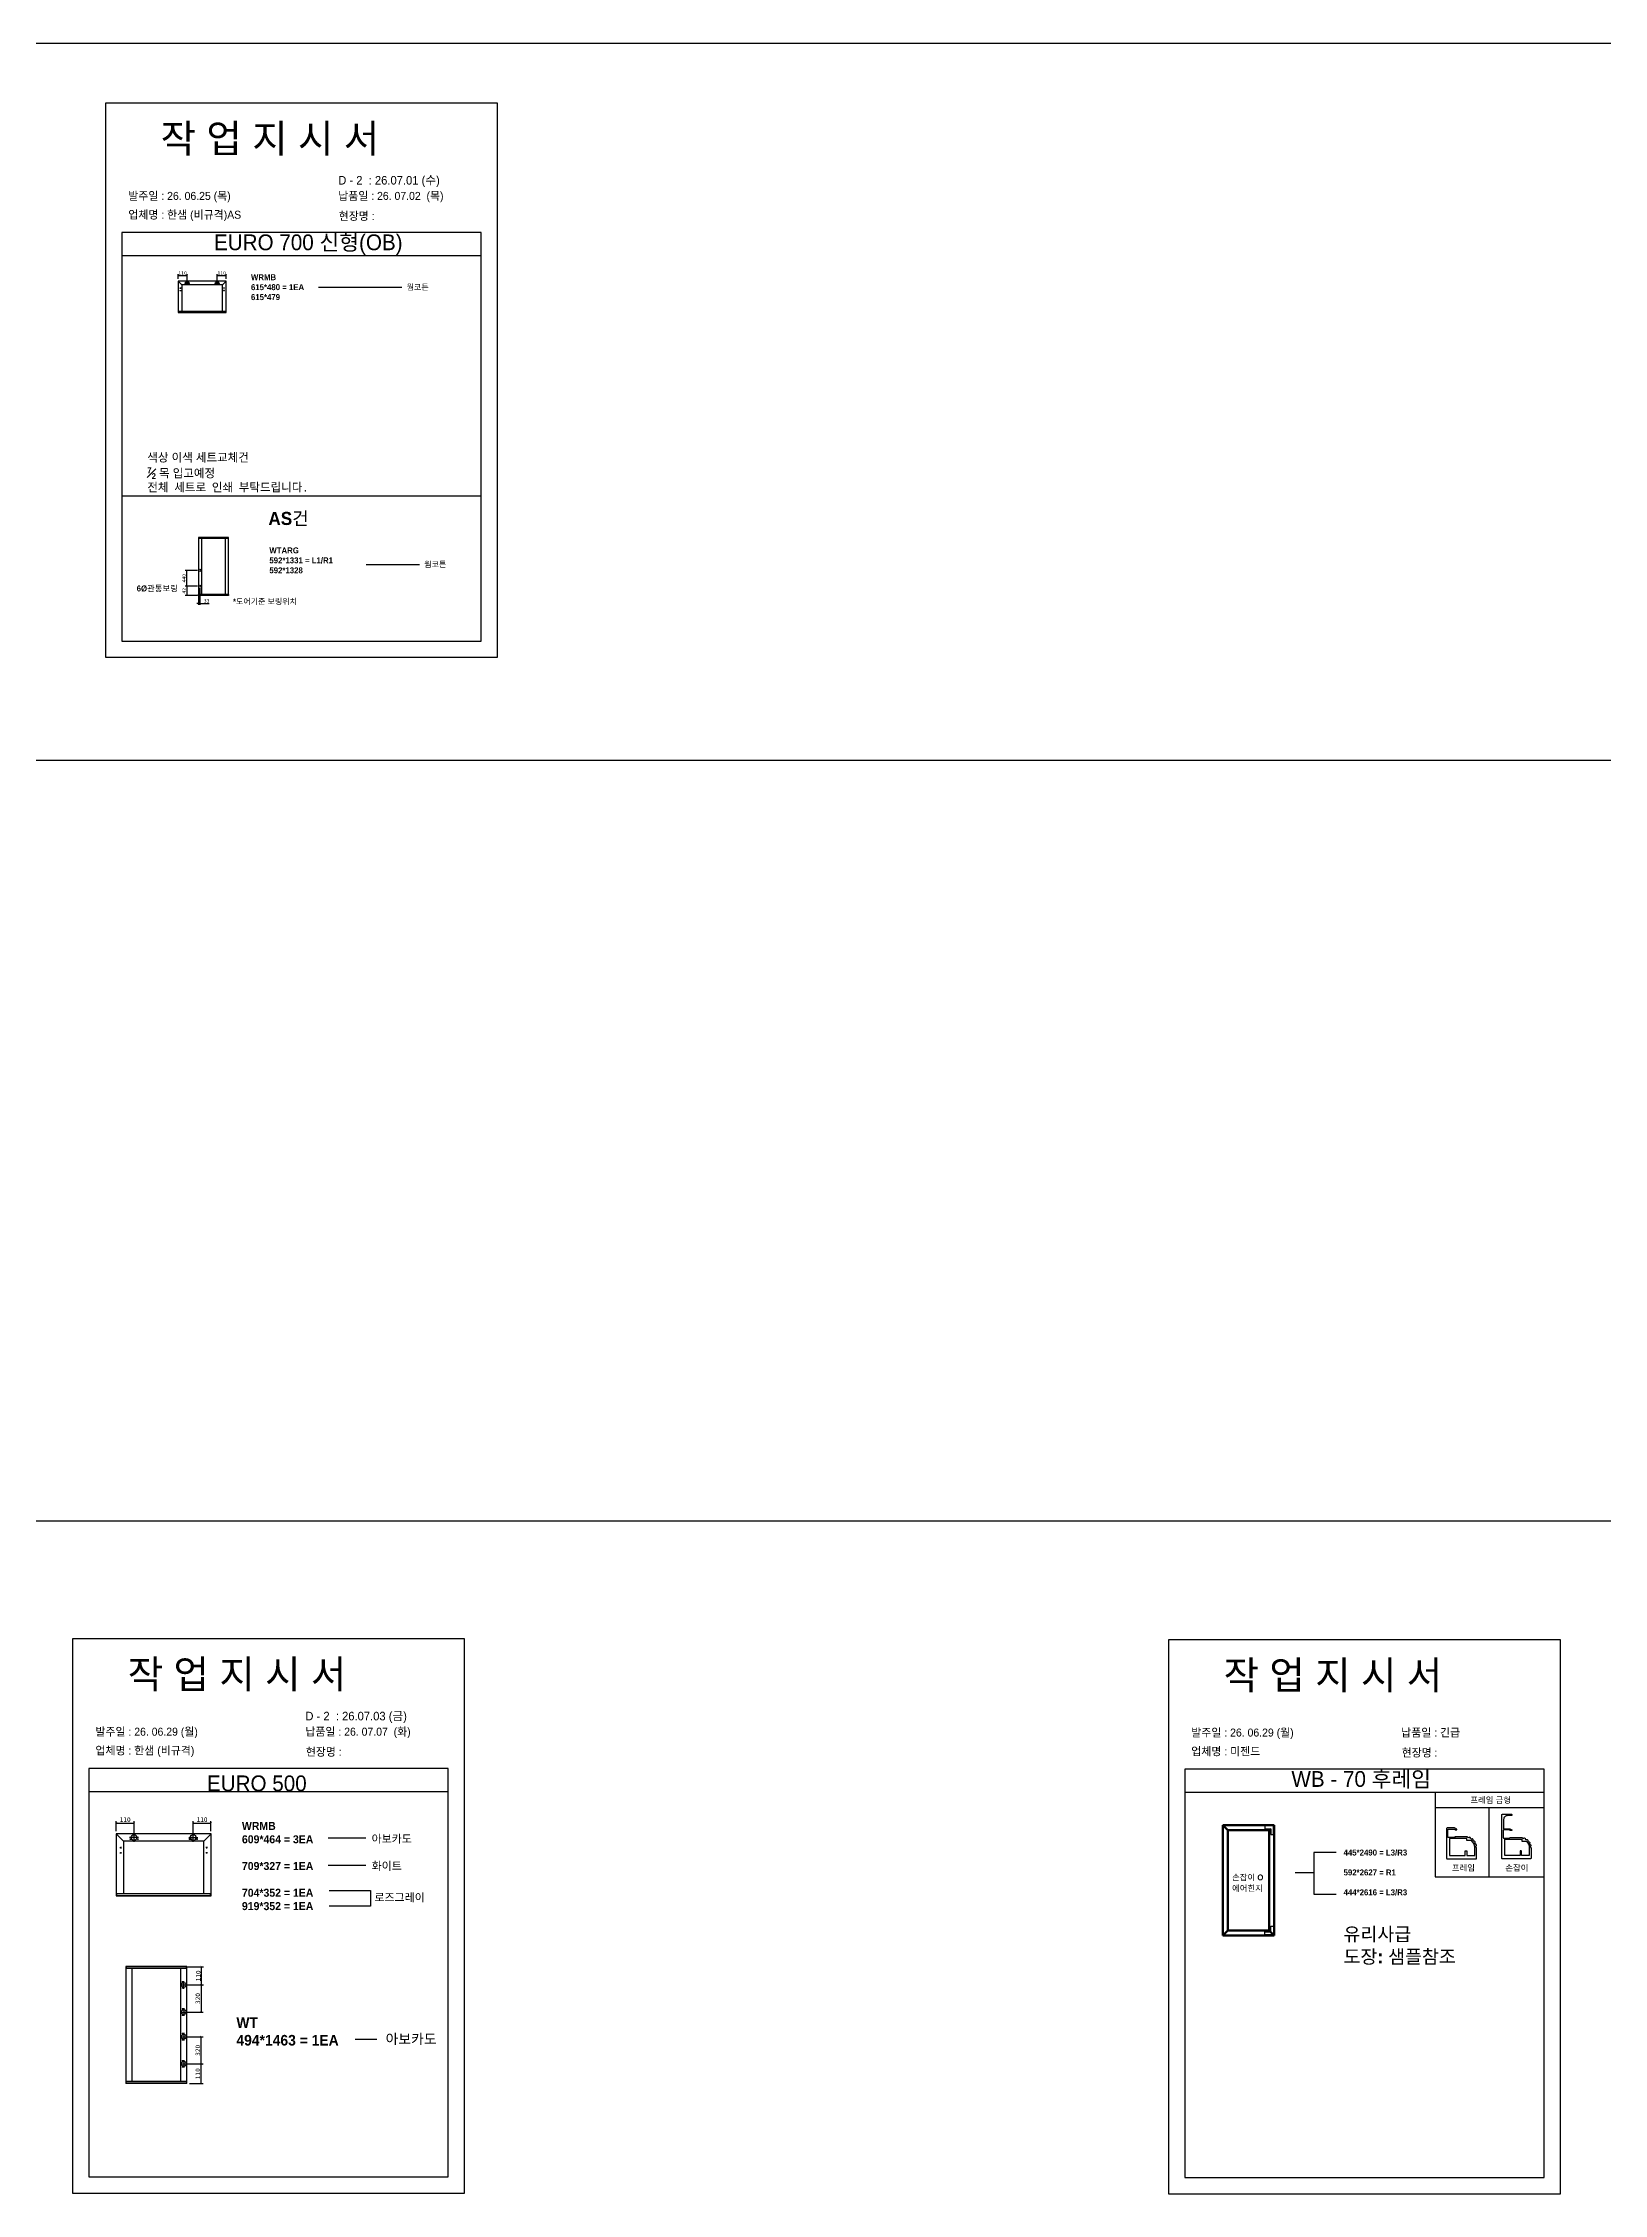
# Model space of a CAD drawing. Header units: millimetres. Extents: x -44117 to 256353, y -2095463 to 65325.
# Drawn here: x 114102 to 125003, y -1070200 to -1055181 of the extents above; entities that cross this region are included whole.
import ezdxf

# ---------------------------------------------------------------- set-up
doc = ezdxf.new("R2010")
doc.units = ezdxf.units.MM
doc.header["$LTSCALE"] = 10
doc.layers.add('Layer1', color=7, linetype='Continuous', lineweight=70)
doc.dimstyles.new('ISO-25', dxfattribs={"dimtxt": 2.5, "dimasz": 2.5, "dimexe": 1, "dimexo": 1, "dimtad": 1, "dimtxsty": 'Standard', "dimblk": 'ARCHTICK', "dimcen": 2.5, "dimadec": 0, "dimazin": 0, "dimtfac": 1, "dimtmove": 0, "dimatfit": 3, "dimfxl": 0, "dimarcsym": 0})

# ---------------------------------------------------------------- blocks, each defined once
blk = doc.blocks.new('_ArchTick')
at = {"color": 0, "linetype": 'ByBlock', "const_width": 0.15}
blk.add_lwpolyline([(-0.5, -0.5), (0.5, 0.5)], dxfattribs=at)
blk = doc.blocks.new('*D7107')
at = {"color": 0, "lineweight": -2}
for p, q in [((115046, -1056829), (115046, -1056795)), ((115046, -1056805), (115109, -1056805)), ((115109, -1056841), (115109, -1056795))]:
    blk.add_line(p, q, dxfattribs=at)
at = {"layer": 'Defpoints', "color": 0}
for p in [(115046, -1056844), (115109, -1056805), (115109, -1056856)]:
    blk.add_point(p, dxfattribs=at)
at = {"color": 0, "lineweight": -2, "xscale": 10, "yscale": 10, "zscale": 10, "rotation": 180}
blk.add_blockref('_ArchTick', (115046, -1056805), dxfattribs=at)
at = {"color": 0, "lineweight": -2, "xscale": 10, "yscale": 10, "zscale": 10}
blk.add_blockref('_ArchTick', (115109, -1056805), dxfattribs=at)
at = {"color": 0, "insert": (115077, -1056787), "char_height": 25, "attachment_point": 5}
blk.add_mtext('110', dxfattribs=at)
blk = doc.blocks.new('*D7108')
at = {"color": 0, "lineweight": -2}
for p, q in [((115319, -1056841), (115319, -1056795)), ((115319, -1056805), (115381, -1056805)), ((115381, -1056829), (115381, -1056795))]:
    blk.add_line(p, q, dxfattribs=at)
at = {"layer": 'Defpoints', "color": 0}
for p in [(115381, -1056805), (115381, -1056844), (115319, -1056856)]:
    blk.add_point(p, dxfattribs=at)
at = {"color": 0, "lineweight": -2, "xscale": 10, "yscale": 10, "zscale": 10, "rotation": 180}
blk.add_blockref('_ArchTick', (115319, -1056805), dxfattribs=at)
at = {"color": 0, "lineweight": -2, "xscale": 10, "yscale": 10, "zscale": 10}
blk.add_blockref('_ArchTick', (115381, -1056805), dxfattribs=at)
at = {"color": 0, "insert": (115350, -1056787), "char_height": 25, "attachment_point": 5}
blk.add_mtext('110', dxfattribs=at)
blk = doc.blocks.new('*D7109')
at = {"color": 0, "lineweight": -2}
for p, q in [((115182, -1058973), (115096, -1058973)), ((115182, -1059038), (115096, -1059038)), ((115106, -1058973), (115106, -1059038))]:
    blk.add_line(p, q, dxfattribs=at)
at = {"layer": 'Defpoints', "color": 0}
for p in [(115106, -1059038), (115197, -1058973), (115197, -1059038)]:
    blk.add_point(p, dxfattribs=at)
at = {"color": 0, "lineweight": -2, "xscale": 10, "yscale": 10, "zscale": 10}
for p, rotation in [((115106, -1058973), 90), ((115106, -1059038), 270)]:
    blk.add_blockref('_ArchTick', p, dxfattribs=dict(at, rotation=rotation))
at = {"color": 0, "insert": (115087, -1059006), "char_height": 25, "attachment_point": 5, "rotation": 90}
blk.add_mtext('42', dxfattribs=at)
blk = doc.blocks.new('*D7110')
at = {"color": 0, "lineweight": -2}
for p, q in [((115182, -1058864), (115096, -1058864)), ((115106, -1058973), (115106, -1058864)), ((115182, -1058973), (115096, -1058973))]:
    blk.add_line(p, q, dxfattribs=at)
at = {"layer": 'Defpoints', "color": 0}
for p in [(115106, -1058864), (115197, -1058864), (115197, -1058973)]:
    blk.add_point(p, dxfattribs=at)
at = {"color": 0, "lineweight": -2, "xscale": 10, "yscale": 10, "zscale": 10}
for p, rotation in [((115106, -1058864), 90), ((115106, -1058973), 270)]:
    blk.add_blockref('_ArchTick', p, dxfattribs=dict(at, rotation=rotation))
at = {"color": 0, "insert": (115087, -1058918), "char_height": 25, "attachment_point": 5, "rotation": 90}
blk.add_mtext('440', dxfattribs=at)
blk = doc.blocks.new('*D7111')
at = {"color": 0, "lineweight": -2}
for p, q in [((115187, -1059095), (115177, -1059095)), ((115187, -1059038), (115187, -1059105)), ((115187, -1059095), (115197, -1059095)), ((115197, -1058988), (115197, -1059105)), ((115197, -1059095), (115262, -1059095))]:
    blk.add_line(p, q, dxfattribs=at)
at = {"layer": 'Defpoints', "color": 0}
for p in [(115187, -1059023), (115197, -1058973), (115197, -1059095)]:
    blk.add_point(p, dxfattribs=at)
at = {"color": 0, "lineweight": -2, "xscale": 10, "yscale": 10, "zscale": 10}
blk.add_blockref('_ArchTick', (115187, -1059095), dxfattribs=at)
at = {"color": 0, "lineweight": -2, "xscale": 10, "yscale": 10, "zscale": 10, "rotation": 180}
blk.add_blockref('_ArchTick', (115197, -1059095), dxfattribs=at)
at = {"color": 0, "insert": (115245, -1059076), "char_height": 25, "attachment_point": 5}
blk.add_mtext('33', dxfattribs=at)
blk = doc.blocks.new('*D7142')
at = {"color": 0, "lineweight": -2}
for p, q in [((114614, -1067667), (114614, -1067598)), ((114614, -1067611), (114738, -1067611)), ((114738, -1067692), (114738, -1067598))]:
    blk.add_line(p, q, dxfattribs=at)
at = {"layer": 'Defpoints', "color": 0}
for p in [(114738, -1067611), (114614, -1067687), (114738, -1067711)]:
    blk.add_point(p, dxfattribs=at)
at = {"color": 0, "lineweight": -2, "xscale": 13, "yscale": 13, "zscale": 13, "rotation": 180}
blk.add_blockref('_ArchTick', (114614, -1067611), dxfattribs=at)
at = {"color": 0, "lineweight": -2, "xscale": 13, "yscale": 13, "zscale": 13}
blk.add_blockref('_ArchTick', (114738, -1067611), dxfattribs=at)
at = {"color": 0, "insert": (114676, -1067586), "char_height": 32.5, "attachment_point": 5}
blk.add_mtext('110', dxfattribs=at)
blk = doc.blocks.new('*D7143')
at = {"color": 0, "lineweight": -2}
for p, q in [((115151, -1067692), (115151, -1067598)), ((115151, -1067611), (115275, -1067611)), ((115275, -1067667), (115275, -1067598))]:
    blk.add_line(p, q, dxfattribs=at)
at = {"layer": 'Defpoints', "color": 0}
for p in [(115275, -1067611), (115151, -1067711), (115275, -1067687)]:
    blk.add_point(p, dxfattribs=at)
at = {"color": 0, "lineweight": -2, "xscale": 13, "yscale": 13, "zscale": 13, "rotation": 180}
blk.add_blockref('_ArchTick', (115151, -1067611), dxfattribs=at)
at = {"color": 0, "lineweight": -2, "xscale": 13, "yscale": 13, "zscale": 13}
blk.add_blockref('_ArchTick', (115275, -1067611), dxfattribs=at)
at = {"color": 0, "insert": (115213, -1067586), "char_height": 32.5, "attachment_point": 5}
blk.add_mtext('110', dxfattribs=at)
blk = doc.blocks.new('*D7144')
at = {"color": 0, "lineweight": -2}
for p, q in [((115105, -1068613), (115223, -1068613)), ((115210, -1068740), (115210, -1068613)), ((115105, -1068740), (115223, -1068740))]:
    blk.add_line(p, q, dxfattribs=at)
at = {"layer": 'Defpoints', "color": 0}
for p in [(115086, -1068613), (115210, -1068613), (115086, -1068740)]:
    blk.add_point(p, dxfattribs=at)
at = {"color": 0, "lineweight": -2, "xscale": 13, "yscale": 13, "zscale": 13}
for p, rotation in [((115210, -1068613), 90), ((115210, -1068740), 270)]:
    blk.add_blockref('_ArchTick', p, dxfattribs=dict(at, rotation=rotation))
at = {"color": 0, "insert": (115186, -1068677), "char_height": 32.5, "attachment_point": 5, "rotation": 90}
blk.add_mtext('110', dxfattribs=at)
blk = doc.blocks.new('*D7145')
at = {"color": 0, "lineweight": -2}
for p, q in [((115105, -1069292), (115220, -1069292)), ((115207, -1069429), (115207, -1069292)), ((115126, -1069429), (115220, -1069429))]:
    blk.add_line(p, q, dxfattribs=at)
at = {"layer": 'Defpoints', "color": 0}
for p in [(115086, -1069292), (115207, -1069292), (115107, -1069429)]:
    blk.add_point(p, dxfattribs=at)
at = {"color": 0, "lineweight": -2, "xscale": 13, "yscale": 13, "zscale": 13}
for p, rotation in [((115207, -1069292), 90), ((115207, -1069429), 270)]:
    blk.add_blockref('_ArchTick', p, dxfattribs=dict(at, rotation=rotation))
at = {"color": 0, "insert": (115183, -1069360), "char_height": 32.5, "attachment_point": 5, "rotation": 90}
blk.add_mtext('110', dxfattribs=at)
blk = doc.blocks.new('*D7146')
at = {"color": 0, "lineweight": -2}
for p, q in [((115105, -1069102), (115220, -1069102)), ((115207, -1069292), (115207, -1069102)), ((115105, -1069292), (115220, -1069292))]:
    blk.add_line(p, q, dxfattribs=at)
at = {"layer": 'Defpoints', "color": 0}
for p in [(115086, -1069102), (115207, -1069102), (115086, -1069292)]:
    blk.add_point(p, dxfattribs=at)
at = {"color": 0, "lineweight": -2, "xscale": 13, "yscale": 13, "zscale": 13}
for p, rotation in [((115207, -1069102), 90), ((115207, -1069292), 270)]:
    blk.add_blockref('_ArchTick', p, dxfattribs=dict(at, rotation=rotation))
at = {"color": 0, "insert": (115183, -1069197), "char_height": 32.5, "attachment_point": 5, "rotation": 90}
blk.add_mtext('320', dxfattribs=at)
blk = doc.blocks.new('*D7147')
at = {"color": 0, "lineweight": -2}
for p, q in [((115105, -1068740), (115220, -1068740)), ((115207, -1068740), (115207, -1068930)), ((115105, -1068930), (115220, -1068930))]:
    blk.add_line(p, q, dxfattribs=at)
at = {"layer": 'Defpoints', "color": 0}
for p in [(115086, -1068740), (115086, -1068930), (115207, -1068930)]:
    blk.add_point(p, dxfattribs=at)
at = {"color": 0, "lineweight": -2, "xscale": 13, "yscale": 13, "zscale": 13}
for p, rotation in [((115207, -1068740), 90), ((115207, -1068930), 270)]:
    blk.add_blockref('_ArchTick', p, dxfattribs=dict(at, rotation=rotation))
at = {"color": 0, "insert": (115183, -1068835), "char_height": 32.5, "attachment_point": 5, "rotation": 90}
blk.add_mtext('320', dxfattribs=at)

msp = doc.modelspace()

# ---------------------------------------------------------------- linework, layer by layer
at = {"color": 1}
for p, q in [((104302.82932, -1055181.44246), (196571.97618, -1055181.44246)), ((104302.82932, -1055181.44246), (196571.97618, -1055181.44246)), ((104302.82932, -1055181.44246), (196571.97618, -1055181.44246)), ((104302.82932, -1055181.44246), (196571.97618, -1055181.44246)), ((104302.82932, -1055181.44246), (196571.97618, -1055181.44246)), ((104302.82932, -1055181.44246), (196571.97618, -1055181.44246)), ((104302.82932, -1055181.44246), (196571.97618, -1055181.44246)), ((104302.82932, -1055181.44246), (196571.97618, -1055181.44246)), ((104302.82932, -1055181.44246), (196571.97618, -1055181.44246)), ((104302.82932, -1055181.44246), (196571.97618, -1055181.44246)), ((104302.82932, -1060188.47218), (196571.97618, -1060188.47218)), ((104302.82932, -1060188.47218), (196571.97618, -1060188.47218)), ((104302.82932, -1060188.47218), (196571.97618, -1060188.47218)), ((104302.82932, -1060188.47218), (196571.97618, -1060188.47218)), ((104302.82932, -1060188.47218), (196571.97618, -1060188.47218)), ((104302.82932, -1060188.47218), (196571.97618, -1060188.47218)), ((104302.82932, -1060188.47218), (196571.97618, -1060188.47218)), ((104302.82932, -1060188.47218), (196571.97618, -1060188.47218)), ((104302.82932, -1060188.47218), (196571.97618, -1060188.47218)), ((104302.82932, -1060188.47218), (196571.97618, -1060188.47218)), ((104302.82932, -1065500.6037), (196571.97618, -1065500.6037)), ((104302.82932, -1065500.6037), (196571.97618, -1065500.6037)), ((104302.82932, -1065500.6037), (196571.97618, -1065500.6037)), ((104302.82932, -1065500.6037), (196571.97618, -1065500.6037)), ((104302.82932, -1065500.6037), (196571.97618, -1065500.6037)), ((104302.82932, -1065500.6037), (196571.97618, -1065500.6037)), ((104302.82932, -1065500.6037), (196571.97618, -1065500.6037)), ((104302.82932, -1065500.6037), (196571.97618, -1065500.6037)), ((104302.82932, -1065500.6037), (196571.97618, -1065500.6037)), ((104302.82932, -1065500.6037), (196571.97618, -1065500.6037))]:
    msp.add_line(p, q, dxfattribs=at)
for p, q in [((117161.12037, -1056504.93251), (114652.73671, -1056504.93251)), ((117161.12037, -1056667.81457), (114652.73671, -1056667.81457)), ((115045.51811, -1056843.86734), (115045.51811, -1057062.37547)), ((115071.17408, -1056869.52331), (115045.60254, -1056843.6635)), ((115381.43792, -1056843.57907), (115045.80638, -1056843.57907)), ((115108.64909, -1056871.98666), (115108.64909, -1056840.53919)), ((115318.59522, -1056871.98666), (115318.59522, -1056840.53919)), ((115356.07022, -1056869.52331), (115381.64176, -1056843.6635)), ((115381.72619, -1057062.37547), (115381.72619, -1056843.86734)), ((115058.49023, -1056892.00832), (115064.25562, -1056892.00832)), ((115058.49023, -1056910.45755), (115064.25562, -1056910.45755)), ((115061.37293, -1056889.12562), (115061.37293, -1056894.89101)), ((115061.37293, -1056907.57486), (115061.37293, -1056913.34024)), ((115071.17408, -1056869.52331), (115071.17408, -1057054.5922)), ((115356.07022, -1056869.52331), (115071.17408, -1056869.52331)), ((115124.37283, -1056856.26292), (115092.92536, -1056856.26292)), ((115097.98313, -1056862.02831), (115093.37082, -1056862.02831)), ((115095.67698, -1056859.72215), (115095.67698, -1056864.33446)), ((115123.92737, -1056862.02831), (115119.31506, -1056862.02831)), ((115121.62121, -1056859.72215), (115121.62121, -1056864.33446)), ((115302.87148, -1056856.26292), (115334.31895, -1056856.26292)), ((115307.92925, -1056862.02831), (115303.31695, -1056862.02831)), ((115305.6231, -1056859.72215), (115305.6231, -1056864.33446)), ((115333.87349, -1056862.02831), (115329.26118, -1056862.02831)), ((115331.56734, -1056859.72215), (115331.56734, -1056864.33446)), ((115356.07022, -1057054.01566), (115356.07022, -1056869.52331)), ((115368.75408, -1056892.00832), (115362.98869, -1056892.00832)), ((115368.75408, -1056910.45755), (115362.98869, -1056910.45755)), ((115365.87138, -1056889.12562), (115365.87138, -1056894.89101)), ((115365.87138, -1056907.57486), (115365.87138, -1056913.34024)), ((115045.51811, -1057054.01566), (115381.72619, -1057054.01566)), ((115045.51811, -1057061.85659), (115381.43792, -1057061.85659)), ((115045.80638, -1057062.66374), (115381.43792, -1057062.66374)), ((115046.95946, -1057054.01566), (115046.95946, -1057062.66374)), ((115380.28484, -1057062.66374), (115380.28484, -1057054.01566)), ((114652.73671, -1058342.82052), (117161.12037, -1058342.82052)), ((115186.82648, -1058635.17196), (115186.82648, -1059038.22602)), ((115397.75908, -1058635.59857), (115186.82648, -1058635.59857)), ((115397.75908, -1058642.04505), (115186.82648, -1058642.04505)), ((115397.52208, -1058634.93496), (115187.06349, -1058634.93496)), ((115188.0115, -1058634.93496), (115188.0115, -1058642.04505)), ((115207.91974, -1058641.57104), (115207.91974, -1059031.35295)), ((115376.42882, -1059031.35295), (115376.42882, -1058642.04505)), ((115396.57407, -1058642.04505), (115396.57407, -1058634.93496)), ((115397.75908, -1059038.22602), (115397.75908, -1058635.17196)), ((115397.75908, -1059031.35295), (115186.82648, -1059031.35295)), ((115397.75908, -1059037.79943), (115186.82648, -1059037.79943)), ((115397.52208, -1059038.46304), (115187.06349, -1059038.46304)), ((115188.0115, -1059038.46304), (115188.0115, -1059031.35295)), ((115396.57407, -1059031.35295), (115396.57407, -1059038.46304)), ((116931.58881, -1067228.16379), (114423.20515, -1067228.16379)), ((124584.14555, -1067234.19421), (122075.76189, -1067234.19421)), ((116931.58881, -1067391.04585), (114423.20515, -1067391.04585)), ((124584.14555, -1067397.07627), (122075.76189, -1067397.07627)), ((123822.85751, -1067501.73613), (124584.14555, -1067501.73613)), ((124199.1701, -1067501.73613), (124199.1701, -1067986.48547)), ((114613.26949, -1067686.82543), (114613.26949, -1068117.39585)), ((114663.82459, -1067737.38053), (114613.43586, -1067686.42377)), ((115275.19969, -1067686.25739), (114613.83752, -1067686.25739)), ((114638.83106, -1067781.68725), (114650.19176, -1067781.68725)), ((114638.83106, -1067818.04148), (114650.19176, -1067818.04148)), ((114644.51141, -1067776.0069), (114644.51141, -1067787.3676)), ((114644.51141, -1067812.36113), (114644.51141, -1067823.72183)), ((114663.82459, -1067737.38053), (114663.82459, -1068102.0589)), ((115225.21262, -1067737.38053), (114663.82459, -1067737.38053)), ((114768.65277, -1067711.25093), (114706.68551, -1067711.25093)), ((114716.65184, -1067722.61162), (114707.56328, -1067722.61162)), ((114712.10756, -1067718.06735), (114712.10756, -1067727.1559)), ((114737.66913, -1067742.23456), (114737.66913, -1067680.2673)), ((114767.77498, -1067722.61162), (114758.68642, -1067722.61162)), ((114763.2307, -1067718.06735), (114763.2307, -1067727.1559)), ((115120.38446, -1067711.25093), (115182.35172, -1067711.25093)), ((115130.35081, -1067722.61162), (115121.26225, -1067722.61162)), ((115125.80653, -1067718.06735), (115125.80653, -1067727.1559)), ((115151.3681, -1067742.23456), (115151.3681, -1067680.2673)), ((115181.47395, -1067722.61162), (115172.38539, -1067722.61162)), ((115176.92967, -1067718.06735), (115176.92967, -1067727.1559)), ((115225.21262, -1067737.38053), (115275.60135, -1067686.42377)), ((115225.21262, -1068100.92284), (115225.21262, -1067737.38053)), ((115250.20616, -1067781.68725), (115238.84547, -1067781.68725)), ((115250.20616, -1067818.04148), (115238.84547, -1067818.04148)), ((115244.52581, -1067776.0069), (115244.52581, -1067787.3676)), ((115244.52581, -1067812.36113), (115244.52581, -1067823.72183)), ((115275.76772, -1068117.39585), (115275.76772, -1067686.82543)), ((122975.64377, -1067958.04117), (122846.8291, -1067958.04117)), ((114613.26949, -1068100.92284), (115275.76772, -1068100.92284)), ((114613.26949, -1068116.37338), (115275.19969, -1068116.37338)), ((114613.83752, -1068117.96388), (115275.19969, -1068117.96388)), ((114616.10966, -1068100.92284), (114616.10966, -1068117.96388)), ((115272.92755, -1068117.96388), (115272.92755, -1068100.92284)), ((114680, -1068612.5259), (114680, -1069428.27976)), ((115106.91316, -1068613.38932), (114680, -1068613.38932)), ((115106.91316, -1068626.43655), (114680, -1068626.43655)), ((115106.43348, -1068612.04622), (114680.47968, -1068612.04622)), ((114682.39839, -1068612.04622), (114682.39839, -1068626.43655)), ((114722.69132, -1068625.47719), (114722.69132, -1069414.36912)), ((115063.74216, -1069414.36912), (115063.74216, -1068626.43655)), ((115081.01056, -1068718.81258), (115073.33572, -1068718.81258)), ((115077.17314, -1068714.97516), (115077.17314, -1068722.65)), ((115085.80734, -1068766.56225), (115085.80734, -1068714.23392)), ((115104.51477, -1068626.43655), (115104.51477, -1068612.04622)), ((115106.91316, -1069428.27976), (115106.91316, -1068612.5259)), ((115059.64317, -1068740.39808), (115111.9715, -1068740.39808)), ((115081.01056, -1068761.98357), (115073.33572, -1068761.98357)), ((115077.17314, -1068758.14615), (115077.17314, -1068765.82099)), ((115059.64317, -1068929.87079), (115111.9715, -1068929.87079)), ((115081.01056, -1068908.28527), (115073.33572, -1068908.28527)), ((115081.01056, -1068951.45626), (115073.33572, -1068951.45626)), ((115077.17314, -1068904.44785), (115077.17314, -1068912.12269)), ((115077.17314, -1068947.61884), (115077.17314, -1068955.29369)), ((115085.80734, -1068903.70661), (115085.80734, -1068956.03494)), ((115059.64317, -1069102.1101), (115111.9715, -1069102.1101)), ((115081.01056, -1069080.52458), (115073.33572, -1069080.52458)), ((115081.01056, -1069123.69558), (115073.33572, -1069123.69558)), ((115077.17314, -1069076.68716), (115077.17314, -1069084.36201)), ((115077.17314, -1069119.85816), (115077.17314, -1069127.533)), ((115085.80734, -1069075.94593), (115085.80734, -1069128.27425)), ((115059.64317, -1069291.58278), (115111.9715, -1069291.58278)), ((115081.01056, -1069269.99725), (115073.33572, -1069269.99725)), ((115081.01056, -1069313.16825), (115073.33572, -1069313.16825)), ((115077.17314, -1069266.15983), (115077.17314, -1069273.83468)), ((115077.17314, -1069309.33083), (115077.17314, -1069317.00567)), ((115085.80734, -1069265.41861), (115085.80734, -1069317.74693)), ((115106.91316, -1069414.36912), (114680, -1069414.36912)), ((115106.91316, -1069427.41636), (114680, -1069427.41636)), ((115106.43348, -1069428.75945), (114680.47968, -1069428.75945)), ((114682.39839, -1069428.75945), (114682.39839, -1069414.36912)), ((115104.51477, -1069414.36912), (115104.51477, -1069428.75945))]:
    msp.add_line(p, q)
for points in [[(114538.71927, -1059470.7383), (117275.13781, -1059470.7383), (117275.13781, -1055600.66066), (114538.71927, -1055600.66066)], [(114309.18771, -1070193.96958), (117045.60625, -1070193.96958), (117045.60625, -1066323.89193), (114309.18771, -1066323.89193)], [(121961.74445, -1070200), (124698.16299, -1070200), (124698.16299, -1066329.92235), (121961.74445, -1066329.92235)], [(124584.14555, -1067397.07627), (123822.85751, -1067397.07627), (123822.85751, -1067986.48547), (124584.14555, -1067986.48547)]]:
    msp.add_lwpolyline(points, close=True)
for points in [[(114652.73671, -1056504.93251), (114652.73671, -1059356.72086), (117161.12037, -1059356.72086), (117161.12037, -1056504.93251)], [(116026.9996, -1056886.87346), (116607.22608, -1056886.87346)], [(116359.97727, -1058822.27316), (116730.2386, -1058822.27316)], [(114423.20515, -1067228.16379), (114423.20515, -1070079.95214), (116931.58881, -1070079.95214), (116931.58881, -1067228.16379)], [(122075.76189, -1067234.19421), (122075.76189, -1070085.98256), (124584.14555, -1070085.98256), (124584.14555, -1067234.19421)], [(122695.48727, -1067650), (122695.48727, -1067630), (122635.48727, -1067630), (122635.48727, -1067650), (122675.48727, -1067650)], [(122675.48727, -1067650), (122675.48727, -1067690), (122695.48727, -1067690), (122695.48727, -1067630), (122675.48727, -1067630)], [(116093.91014, -1067713.72701), (116355.97808, -1067713.72701)], [(123133.08393, -1067815.49688), (122975.64377, -1067815.49688), (122975.64377, -1068105.802), (123133.08393, -1068105.802)], [(116093.91014, -1067903.30917), (116355.97808, -1067903.30917)], [(116100, -1068080), (116390, -1068080), (116390, -1068190), (116100, -1068190)], [(122695.48727, -1068370.18167), (122695.48727, -1068390.18167), (122635.48727, -1068390.18167), (122635.48727, -1068370.18167), (122675.48727, -1068370.18167)], [(122675.48727, -1068370.18167), (122675.48727, -1068330.18167), (122695.48727, -1068330.18167), (122695.48727, -1068390.18167), (122675.48727, -1068390.18167)], [(116282.77518, -1069119.80195), (116434.0271, -1069119.80195)]]:
    msp.add_lwpolyline(points)
for points in [[(123907.12569, -1067860.45682), (124109.09719, -1067860.45682, 0.4142135624), (124113.13703, -1067856.41698), (124113.13703, -1067782.09707, 0.4142135624), (124110.71313, -1067779.67317), (124110.67227, -1067779.67317, -0.4043730092), (124108.24974, -1067777.33097, 0.022416536), (124107.76115, -1067771.12282, -0.4043730092), (124109.78745, -1067768.43049, 0.424123069), (124111.78818, -1067765.57677, 0.022416536), (124110.23302, -1067759.09902, 0.424123069), (124107.15478, -1067757.46465, -0.4043730092), (124104.12704, -1067755.98569, 0.022416536), (124101.74394, -1067750.23237, -0.4043730092), (124102.83909, -1067747.04565, 0.424123069), (124103.86006, -1067743.71334, 0.022416536), (124100.37927, -1067738.03321, 0.424123069), (124096.94665, -1067737.43005, -0.4043730092), (124093.61007, -1067736.9591, 0.022416536), (124089.56574, -1067732.22379, -0.4043730092), (124089.62253, -1067728.85462, 0.4241230691), (124089.56379, -1067725.36991, 0.022416536), (124084.49811, -1067721.04341, 0.424123069), (124081.0471, -1067721.53051, -0.4043730092), (124077.7283, -1067722.11367, 0.022416536), (124072.41862, -1067718.85989, -0.4043730092), (124071.4315, -1067715.63806, 0.424123069), (124070.2988, -1067712.34206, 0.022416536), (124064.14409, -1067709.79269, 0.4241230691), (124061.01251, -1067711.32238, -0.4043730092), (124058.03634, -1067712.90256, 0.022416536), (124051.98106, -1067711.44881, -0.4043730092), (124050.04667, -1067708.68971, 0.424123069), (124047.95087, -1067705.90505, 0.0308511276), (124038.80399, -1067705.34012), (123963.68344, -1067705.34012, 0.4142135624), (123961.25954, -1067707.76403), (123961.25954, -1067708.57199, -0.4142135624), (123959.6436, -1067710.18793), (123915.20537, -1067710.18793, -0.4142135624), (123912.78147, -1067707.76402), (123912.78147, -1067654.43815, -0.4142135624), (123915.20537, -1067652.01424), (123959.6436, -1067652.01424, -0.4142135624), (123961.25954, -1067653.63018), (123961.25954, -1067654.43815, 0.4142135624), (123963.68344, -1067656.86205), (123973.37906, -1067656.86205, 0.855700792), (123974.11945, -1067652.13009), (123959.24442, -1067643.93456), (123911.16553, -1067643.93456, 0.4142135624), (123903.08585, -1067652.01424), (123903.08585, -1067856.41698, 0.4142135623), (123907.12569, -1067860.45682)], [(124046.09616, -1067732.81103), (124046.09616, -1067718.26761), (123923.28505, -1067718.26761), (123923.28505, -1067836.23092), (124033.97664, -1067836.23092), (124033.97664, -1067805.52814, -0.4142135624), (124035.59258, -1067803.9122), (124042.86429, -1067803.9122, -0.4142135624), (124044.48023, -1067805.52814), (124044.48023, -1067836.23092), (124100.20955, -1067836.23092), (124100.20955, -1067779.67317, 0.2205202393), (124078.485, -1067732.81103), (124046.09616, -1067732.81103)]]:
    msp.add_lwpolyline(points, format="xyb", close=True)
at = {"color": 7}
for points in [[(124343.12114, -1067557.65, -0.2301863539), (124339.0193, -1067557.65, 0.2466321039), (124335.38421, -1067557.60729, -0.118515719), (124333.25196, -1067558.1199), (124329.28843, -1067558.1199, 0.4173893777), (124301.78621, -1067585.32585), (124301.78621, -1067650.38808), (124344.40038, -1067650.38808), (124358.79413, -1067658.31844, -0.855700792), (124358.07769, -1067662.8973), (124348.69578, -1067662.8973, -0.4142135624), (124346.3503, -1067660.55182), (124346.3503, -1067659.76999, 0.4142135624), (124344.78665, -1067658.20634), (124301.78621, -1067658.20634, 0.4142135624), (124299.44073, -1067660.55182), (124299.44073, -1067712.15235, 0.4142135624), (124301.78621, -1067714.49782), (124344.78665, -1067714.49782, 0.4142135624), (124346.3503, -1067712.93417), (124346.3503, -1067712.15235, -0.4142135624), (124348.69578, -1067709.80687), (124421.38581, -1067709.80687, -0.0308511276), (124430.23674, -1067710.35351, -0.4241230691), (124432.26473, -1067713.04808, 0.4043730092), (124434.13654, -1067715.71791, -0.022416536), (124439.9959, -1067717.12462, 0.4043730092), (124442.87577, -1067715.59557, -0.424123069), (124445.90603, -1067714.11538, -0.022416536), (124451.8616, -1067716.58226, -0.4241230691), (124452.95766, -1067719.77162, 0.4043730092), (124453.91284, -1067722.8892, -0.022416536), (124459.05073, -1067726.03771, 0.4043730092), (124462.26215, -1067725.47342, -0.424123069), (124465.6015, -1067725.00207, -0.022416536), (124470.50328, -1067729.18859, -0.4241230691), (124470.56013, -1067732.56056, 0.4043730092), (124470.50516, -1067735.82072, -0.022416536), (124474.41865, -1067740.40282, 0.4043730092), (124477.64727, -1067740.85853, -0.424123069), (124480.96883, -1067741.44217, -0.022416536), (124484.33699, -1067746.93852, -0.4241230691), (124483.34906, -1067750.16302, 0.4043730092), (124482.28935, -1067753.24663, -0.022416536), (124484.59534, -1067758.8138, 0.4043730092), (124487.52512, -1067760.24491, -0.4241230691), (124490.50376, -1067761.8264, -0.022416536), (124492.00861, -1067768.09456, -0.424123069), (124490.0726, -1067770.85596, 0.4043730092), (124488.11186, -1067773.46117, -0.022416536), (124488.58465, -1067779.46846, 0.4043730092), (124490.92879, -1067781.73488), (124490.96834, -1067781.73488, -0.4142135624), (124493.31381, -1067784.08035), (124493.31381, -1067855.99566, -0.4142135624), (124489.40468, -1067859.90479), (124293.96795, -1067859.90479, -0.4142135624), (124290.05882, -1067855.99566), (124290.05882, -1067552.64711, -0.4142135624), (124293.96795, -1067548.73798), (124356.51404, -1067548.73798, -0.4142135624), (124360.42317, -1067552.64711), (124360.42317, -1067554.21077, -0.4142135624), (124356.51404, -1067558.1199, -0.1244779229), (124354.65583, -1067557.65, 0.2466321039), (124351.02074, -1067557.60729, -0.2404082058), (124346.75623, -1067557.60729, 0.2466321039), (124343.12114, -1067557.65)], [(124428.44204, -1067722.31609), (124428.44204, -1067736.38896), (124459.78295, -1067736.38896, -0.2205202393), (124480.8046, -1067781.73488), (124480.8046, -1067836.46271), (124426.87839, -1067836.46271), (124426.87839, -1067806.75331, 0.4142135624), (124425.31474, -1067805.18966), (124418.2783, -1067805.18966, 0.4142135624), (124416.71465, -1067806.75331), (124416.71465, -1067836.46271), (124309.60447, -1067836.46271), (124309.60447, -1067722.31609), (124428.44204, -1067722.31609)], [(124428.44204, -1067722.31609), (124428.44204, -1067736.38896), (124459.78295, -1067736.38896, -0.2205202393), (124480.8046, -1067781.73488), (124480.8046, -1067836.46271), (124426.87839, -1067836.46271), (124426.87839, -1067806.75331, 0.4142135624), (124425.31474, -1067805.18966), (124418.2783, -1067805.18966, 0.4142135624), (124416.71465, -1067806.75331), (124416.71465, -1067836.46271), (124309.60447, -1067836.46271), (124309.60447, -1067722.31609), (124428.44204, -1067722.31609)]]:
    msp.add_lwpolyline(points, format="xyb", close=True, dxfattribs=at)
for centre, radius in [((115108.64909, -1056856.26292), 10.08943), ((115318.59522, -1056856.26292), 10.08943), ((115061.37293, -1056892.00832), 0.86481), ((115061.37293, -1056910.45755), 0.86481), ((115095.67698, -1056862.02831), 0.92246), ((115121.62121, -1056862.02831), 0.92246), ((115305.6231, -1056862.02831), 0.92246), ((115331.56734, -1056862.02831), 0.92246), ((115365.87138, -1056892.00832), 0.86481), ((115365.87138, -1056910.45755), 0.86481), ((115197.42387, -1058863.53042), 7.51763), ((115197.42387, -1058973.38183), 7.51763), ((114644.51141, -1067781.68725), 1.7041), ((114644.51141, -1067818.04148), 1.7041), ((114712.10756, -1067722.61162), 1.81771), ((114737.66913, -1067711.25093), 19.88122), ((114763.2307, -1067722.61162), 1.81771), ((115125.80653, -1067722.61162), 1.81771), ((115151.3681, -1067711.25093), 19.88122), ((115176.92967, -1067722.61162), 1.81771), ((115244.52581, -1067781.68725), 1.7041), ((115244.52581, -1067818.04148), 1.7041), ((115077.17314, -1068718.81258), 1.53497), ((115085.80734, -1068740.39808), 16.78872), ((115077.17314, -1068761.98357), 1.53497), ((115085.80734, -1068929.87079), 16.78872), ((115077.17314, -1068908.28527), 1.53497), ((115077.17314, -1068951.45626), 1.53497), ((115085.80734, -1069102.1101), 16.78872), ((115077.17314, -1069080.52458), 1.53497), ((115077.17314, -1069123.69558), 1.53497), ((115085.80734, -1069291.58278), 16.78872), ((115077.17314, -1069269.99725), 1.53497), ((115077.17314, -1069313.16825), 1.53497)]:
    msp.add_circle(centre, radius)
for centre, radius, start, end in [((115045.80638, -1056843.86734), 0.28827, 90, 180), ((115381.43792, -1056843.86734), 0.28827, 0, 90), ((115045.80638, -1057062.37547), 0.28827, 180, 270), ((115381.43792, -1057062.37547), 0.28827, 270, 0), ((115187.06349, -1058635.17196), 0.237, 90, 180), ((115397.52208, -1058635.17196), 0.237, 0, 90), ((115187.06349, -1059038.22603), 0.237, 180, 270), ((115397.52208, -1059038.22603), 0.237, 270, 0), ((114613.83752, -1067686.82543), 0.56803, 90, 180), ((115275.19969, -1067686.82543), 0.56803, 0, 90), ((114613.83752, -1068117.39585), 0.56803, 180, 270), ((115275.19969, -1068117.39585), 0.56803, 270, 0), ((114680.47968, -1068612.5259), 0.47968, 90, 180), ((115106.43348, -1068612.5259), 0.47968, 0, 90), ((114680.47968, -1069428.27978), 0.47968, 180, 270), ((115106.43348, -1069428.27978), 0.47968, 270, 0)]:
    msp.add_arc(centre, radius, start, end)
at = {"layer": 'Layer1'}
for p, q in [((122699.61314, -1067625.87413), (122340.51474, -1067625.87413)), ((122375.15138, -1067660.51077), (122340.51474, -1067625.87413)), ((122664.9765, -1067660.51077), (122375.15138, -1067660.51077)), ((122664.9765, -1067660.51077), (122675.48727, -1067650)), ((122664.9765, -1068359.6709), (122664.9765, -1067660.51077)), ((122695.48727, -1067630), (122699.61314, -1067625.87413)), ((122699.61314, -1068394.30753), (122699.61314, -1067625.87413)), ((122340.51474, -1068394.30753), (122375.15138, -1068359.6709)), ((122340.51474, -1068394.30753), (122699.61314, -1068394.30753)), ((122375.15138, -1068359.6709), (122664.9765, -1068359.6709)), ((122699.61314, -1068394.30753), (122664.9765, -1068359.6709)), ((122664.9765, -1068359.6709), (122699.61314, -1068394.30753))]:
    msp.add_line(p, q, dxfattribs=at)
at = {"layer": 'Layer1', "color": 1}
for p, q in [((122340.51474, -1067625.87413), (122340.51474, -1068394.30753)), ((122375.15138, -1067660.51077), (122375.15138, -1068359.6709))]:
    msp.add_line(p, q, dxfattribs=at)

# ---------------------------------------------------------------- texts
at = {"attachment_point": 1}
for s, width, gutter_width, heights, insert, char_height in [('{\\fGulim|b0|i0|c129|p50;작 업 지 시 서}', 4666.4485321, 17.63682, [-219.88959], (114923.42732, -1055748.98059), 197.5323919), ('\\pt11;{\\fGulim|b0|i0|c129|p50;발주일 : 26. 06.25 (목)}', 5387.0305146, 20.36026, [56.20102], (114697.68768, -1056221.05061), 55.8685452), ('{\\fGulim|b0|i0|c129|p50;납품일 : 26. 07.02  (목)}', 5387.0305146, 20.36026, [57.15569], (116163.59032, -1056221.05061), 55.8685452), ('{\\fGulim|b0|i0|c129|p50;업체명 : 한샘 (비규격)AS}', 5387.0305146, 20.36026, [58.82126], (114697.68768, -1056352.42505), 55.8685452), ('{\\fGulim|b0|i0|c129|p50;현장명 :  }', 5350.1178156, 20.22075, [61.9135], (116167.48835, -1056361.79446), 55.485726), ('{\\fGulim|b0|i0|c129|p50;EURO 700 신형(OB)}', 2601.342149, 9.83176, [-138.56106], (115296.20201, -1056517.95766), 110.1157193), ('{\\f굴림|b1|i0|c129|p50;WRMB\\P615*480 = 1EA\\P\\C1;615*479}', 12604.7778903, 162.10861, [-182.06892], (115554.39881, -1056795.75537), 41.6850715), ('{\\f굴림|b1|i0|c129|p50;웜코튼}', 12072.7918459, 155.2668, [-43.09446], (116641.2465, -1056865.82004), 39.9257485), ('{\\f굴림|b1|i0|c129|p50;색상 이색 세트교체건 \\P\\A1;{\\H0.7x;\\S7#2;} 목 입고예정\\P\\A0;\\f굴림|b0|i0|c129|p50;전체} {\\f굴림|b0|i0|c129|p50;세트로} {\\f굴림|b0|i0|c129|p50;인쇄} {\\f굴림|b0|i0|c129|p50;부탁드립니다}.', 17842.8255842, 229.47455, [-269.2943], (114830.632, -1058045.34706), 59.00774036), ('{\\f굴림|b1|i0|c129|p50;AS건}', 27661.7682732, 355.75485, [-98.74012], (115676.03735, -1058455.20235), 91.4798182), ('{\\f굴림|b1|i0|c129|p50;WTARG\\P592*1331 = L1/R1\\P\\C1;592*1328}', 12604.7778903, 162.10861, [-185.81837], (115682.96522, -1058703.3614), 41.6850715), ('{\\f굴림|b1|i0|c129|p50;웜코튼}', 12072.7918459, 155.2668, [-43.09446], (116764.25901, -1058801.21974), 39.9257485), ('{\\f굴림|b1|i0|c129|p50;6Ø관통보링}', 12604.7778903, 162.10861, [-46.59244], (114756.18917, -1058969.05361), 41.6850715), ('{\\fGulim|b0|i0|c129|p50;작 업 지 시 서}', 4666.4485321, 17.63682, [-219.88959], (114693.89576, -1066472.21187), 197.5323919), ('{\\fGulim|b0|i0|c129|p50;작 업 지 시 서}', 4666.4485321, 17.63682, [-219.88959], (122346.4525, -1066478.24229), 197.5323919), ('{\\fGulim|b0|i0|c129|p50;업체명 : 한샘 (비규격)}', 5387.0305146, 20.36026, [58.82126], (114468.15611, -1067075.65633), 55.8685452), ('\\pt11;{\\fGulim|b0|i0|c129|p50;발주일 : 26. 06.29 (월)}', 5387.0305146, 20.36026, [56.20102], (114468.15611, -1066944.28189), 55.8685452), ('{\\fGulim|b0|i0|c129|p50;납품일 : 26. 07.07  (화)}', 5387.0305146, 20.36026, [57.15569], (115934.05875, -1066944.28189), 55.8685452), ('\\pt11;{\\fGulim|b0|i0|c129|p50;발주일 : 26. 06.29 (월)}', 5387.0305146, 20.36026, [56.20102], (122120.71285, -1066950.3123), 55.8685452), ('{\\fGulim|b0|i0|c129|p50;납품일 : 긴급}', 5387.0305146, 20.36026, [57.15569], (123586.6155, -1066950.3123), 55.8685452), ('{\\fGulim|b0|i0|c129|p50;현장명 :  }', 5350.1178156, 20.22075, [61.9135], (115937.95678, -1067085.02574), 55.485726), ('{\\fGulim|b0|i0|c129|p50;업체명 : 미젠드}', 5387.0305146, 20.36026, [58.82126], (122120.71285, -1067081.68674), 55.8685452), ('{\\fGulim|b0|i0|c129|p50;현장명 :  }', 5350.1178156, 20.22075, [61.9135], (123590.51352, -1067091.05615), 55.485726), ('{\\fGulim|b0|i0|c129|p50;EURO 500}', 2601.342149, 9.83176, [113.19485], (115246.93197, -1067277.85099), 110.1157193), ('{\\fGulim|b0|i0|c129|p50;WB - 70 후레임}', 2601.342149, 9.83176, [-122.72551], (122820.13964, -1067247.21935), 110.1157193), ('{\\f굴림|b1|i0|c129|p50;프레임 금형}', 12604.7778903, 162.10861, [1985.81544], (124070.21348, -1067428.16603), 41.6850715), ('{\\f굴림|b1|i0|c129|p50;WRMB\\P609*464 = 3EA\\P\\P709*327 = 1EA\\P\\P704*352 = 1EA\\P919*352 = 1EA}', 16923.5393316, 217.65171, [-618.01241], (115491.30037, -1067602.24209), 55.9675826), ('{\\f굴림|b1|i0|c129|p50;아보카도}', 16923.5393316, 217.65171, [-62.1862], (116396.88733, -1067692.47003), 55.9675826), ('{\\f굴림|b1|i0|c129|p50;445*2490 = L3/R3\\P\\P592*2627 = R1\\P\\P444*2616 = L3/R3}', 12604.7778903, 162.10861, [1985.81544], (123184.34813, -1067795.11772), 41.6850715), ('{\\f굴림|b1|i0|c129|p50;화이트}', 16923.5393316, 217.65171, [-62.1862], (116396.88733, -1067882.05219), 55.9675826), ('{\\f굴림|b1|i0|c129|p50;손잡이 O}', 12604.7778903, 162.10861, [1985.81544], (122405.90337, -1067968.95606), 41.6850715), ('{\\f굴림|b1|i0|c129|p50;프레임}', 12604.7778903, 162.10861, [1985.81544], (123940.40085, -1067902.08967), 41.6850715), ('{\\f굴림|b1|i0|c129|p50;손잡이}', 12604.7778903, 162.10861, [1985.81544], (124313.59441, -1067902.08967), 41.6850715), ('{\\f굴림|b1|i0|c129|p50;로즈그레이}', 16923.5393316, 217.65171, [-62.26023], (116416.88733, -1068102.05219), 55.9675826), ('{\\f굴림|b1|i0|c129|p50;에어힌지}', 12604.7778903, 162.10861, [1985.81544], (122405.90337, -1068045.19768), 41.6850715), ('{\\f굴림|b1|i0|c129|p50;유리사급\\P도장: 샘플참조}', 28469.0189416, 366.13681, [4485.14189], (123183.88748, -1068338.804), 94.1494647), ('{\\f굴림|b1|i0|c129|p50;WT\\P494*1463 = 1EA', 22402.8065325, 288.11994, [-200.11596], (115452.68031, -1068965.93445), 74.0879848), ('{\\f굴림|b1|i0|c129|p50;아보카도}', 21457.293606, 275.95981, [-78.84566], (116494.49249, -1069082.38315), 70.9610932)]:
    msp.add_mtext_dynamic_manual_height_columns(s, width=width, gutter_width=gutter_width, heights=heights, dxfattribs=dict(at, insert=insert, char_height=char_height))
at = {"color": 1, "attachment_point": 1}
for s, width, gutter_width, heights, insert, char_height in [('{\\fGulim|b0|i0|c129|p50;D - 2  : 26.07.01 (수)}', 5759.0217184, 21.7662, [61.10247], (116163.90478, -1056109.99174), 59.7264419), ('{\\f굴림|b1|i0|c129|p50;*도어기준 보링위치}', 12072.7918459, 155.2668, [-44.46757], (115429.21899, -1059060.88408), 39.9257485), ('{\\fGulim|b0|i0|c129|p50;D - 2  : 26.07.03 (금)}', 5759.0217184, 21.7662, [61.10247], (115934.37322, -1066833.22302), 59.7264419)]:
    msp.add_mtext_dynamic_manual_height_columns(s, width=width, gutter_width=gutter_width, heights=heights, dxfattribs=dict(at, insert=insert, char_height=char_height))

# ---------------------------------------------------------------- dimensions: what is measured, and where the dimension line sits
for base, p1, p2, text, override, picture, middle in [((115108.6491, -1056805.31592), (115045.80638, -1056843.86734), (115108.6491, -1056856.26292), '110', {"dimscale": 10, "dimasz": 1, "dimexo": 1.5, "dimtxsty": 'Standard'}, '*D7107', (115077.22774, -1056786.56592)), ((115381.43792, -1056805.31592), (115318.59521, -1056856.26292), (115381.43792, -1056843.86734), '110', {"dimscale": 10, "dimasz": 1, "dimexo": 1.5, "dimtxsty": 'Standard'}, '*D7108', (115350.01657, -1056786.56592)), ((115197.42387, -1059094.88747), (115186.82648, -1059022.58276), (115197.42387, -1058973.38183), '33', {"dimscale": 10, "dimasz": 1, "dimexo": 1.5, "dimtxsty": 'Standard'}, '*D7111', (115244.50721, -1059076.13747)), ((114737.66914, -1067610.85982), (114613.83752, -1067686.82543), (114737.66914, -1067711.25093), '110', {"dimscale": 13, "dimasz": 1, "dimexo": 1.5}, '*D7142', (114675.75333, -1067586.48482)), ((115275.19969, -1067610.85982), (115151.36809, -1067711.25093), (115275.19969, -1067686.82543), '110', {"dimscale": 13, "dimasz": 1, "dimexo": 1.5}, '*D7143', (115213.28389, -1067586.48482))]:
    dim = msp.add_linear_dim(base=base, p1=p1, p2=p2, text=text, dimstyle='ISO-25', override=override)
    dim.commit()
    dim.dimension.update_dxf_attribs({"geometry": picture, "text_midpoint": middle})
for base, p1, p2, text, override, picture, middle in [((115105.71645, -1058863.53042), (115197.42387, -1058973.38183), (115197.42387, -1058863.53042), '440', {"dimscale": 10, "dimasz": 1, "dimexo": 1.5, "dimtxsty": 'Standard'}, '*D7110', (115086.96645, -1058918.45612)), ((115105.71645, -1059038.46304), (115197.42387, -1058973.38183), (115197.42387, -1059038.46304), '42', {"dimscale": 10, "dimasz": 1, "dimexo": 1.5, "dimtxsty": 'Standard'}, '*D7109', (115086.96645, -1059005.92243)), ((115207.3937, -1068929.87078), (115085.80734, -1068740.39808), (115085.80734, -1068929.87078), '320', {"dimscale": 13, "dimasz": 1, "dimexo": 1.5}, '*D7147', (115183.0187, -1068835.13443)), ((115207.3937, -1069102.1101), (115085.80734, -1069291.58277), (115085.80734, -1069102.1101), '320', {"dimscale": 13, "dimasz": 1, "dimexo": 1.5}, '*D7146', (115183.0187, -1069196.84643)), ((115207.3937, -1069291.58277), (115106.77266, -1069428.61896), (115085.80734, -1069291.58277), '110', {"dimscale": 13, "dimasz": 1, "dimexo": 1.5}, '*D7145', (115183.0187, -1069360.10086))]:
    dim = msp.add_linear_dim(base=base, p1=p1, p2=p2, angle=90, text=text, dimstyle='ISO-25', override=override)
    dim.commit()
    dim.dimension.update_dxf_attribs({"geometry": picture, "text_midpoint": middle})
dim = msp.add_linear_dim(base=(115209.97434, -1068613.38932), p1=(115085.80734, -1068740.39808), p2=(115085.80734, -1068613.38932), angle=90, text='110', dimstyle='ISO-25', override={"dimscale": 13, "dimasz": 1, "dimexo": 1.5})
dim.commit()
dim.dimension.update_dxf_attribs({"geometry": '*D7144', "text_midpoint": (115209.97434, -1068676.8937), "dimtype": 160})

doc.saveas('drawing.dxf')
